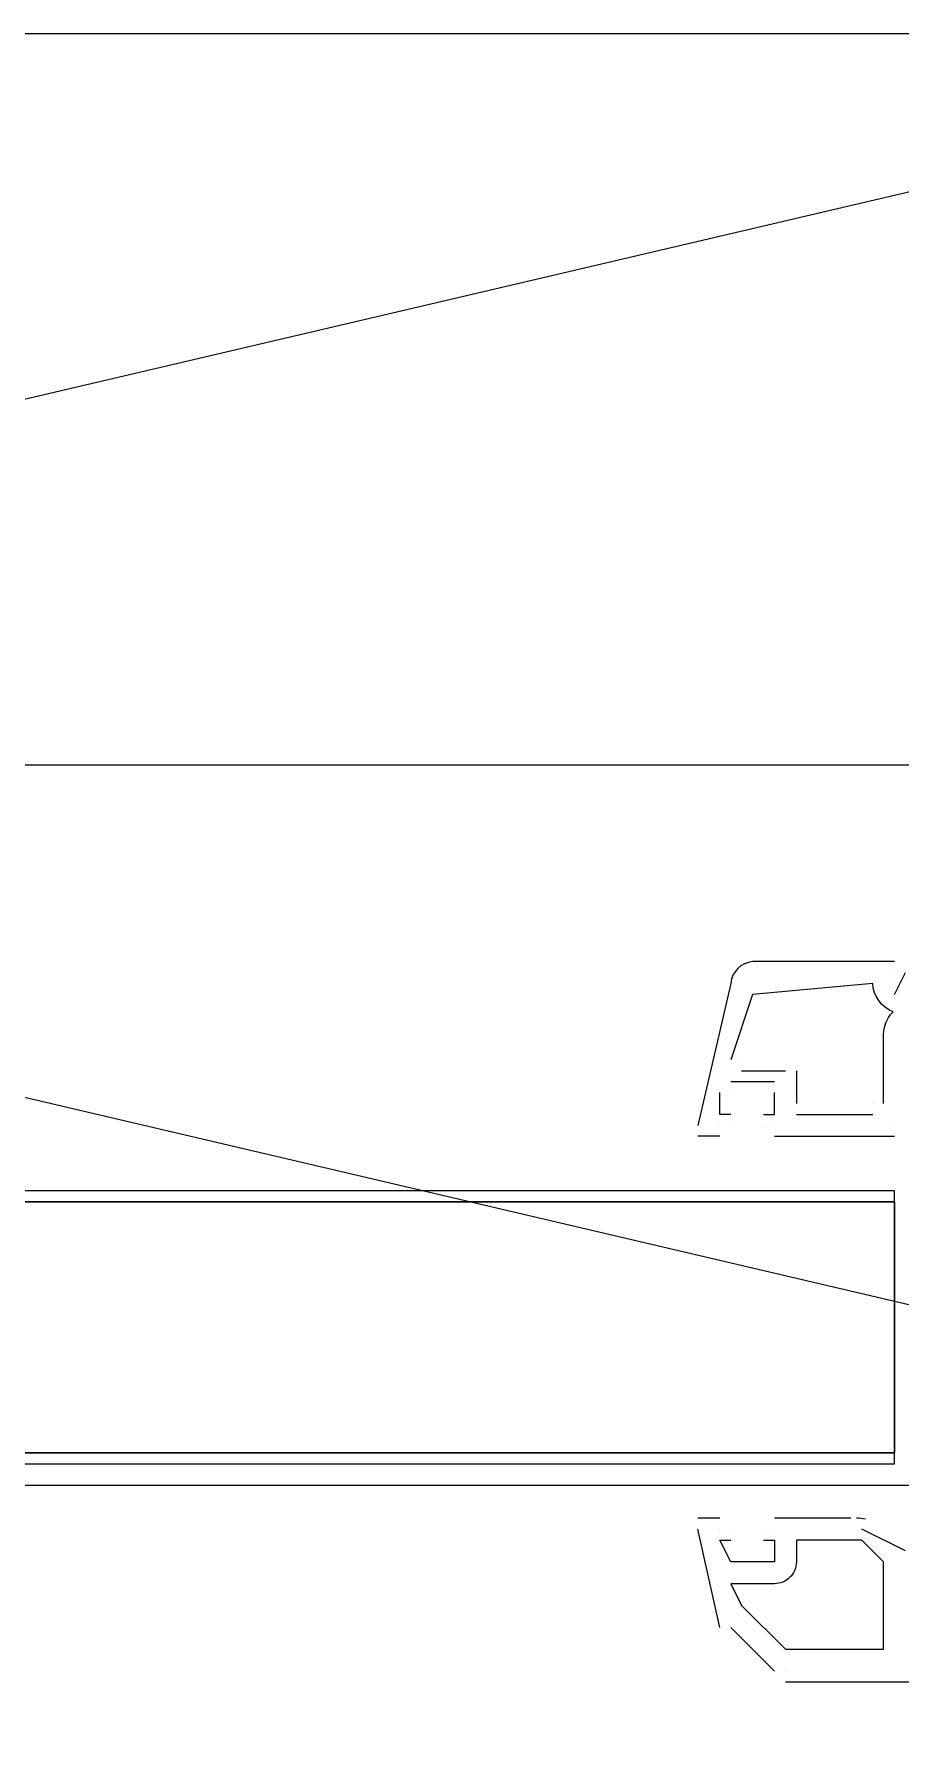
# Model space of a CAD drawing. Header units: millimetres. Extents: x 906 to 41302, y 848 to 28850.
# Drawn here: x 30395.6 to 30479.5, y 20567.1 to 20731.7 of the extents above; entities that cross this region are included whole.
import ezdxf

# ---------------------------------------------------------------- set-up
doc = ezdxf.new("R2010")
doc.units = ezdxf.units.MM
doc.layers.add('PDF_X-단위세대$및$주동평면도$A-DOOR', color=7, linetype='Continuous')
doc.layers.add('PDF_X-단위세대$및$주동평면도$A-ST-AXIS-CEN', color=7, linetype='Continuous')

msp = doc.modelspace()

# ---------------------------------------------------------------- linework, layer by layer
at = {"layer": 'PDF_X-단위세대$및$주동평면도$A-DOOR', "lineweight": 5}
for points in [[(30545.64, 20731.7), (29955.09, 20731.7), (30555.16, 20590.95), (29945.56, 20590.95)], [(30478.96, 20619.52), (30021.76, 20619.52), (30021.76, 20618.46), (30478.96, 20618.46)], [(30021.76, 20618.46), (30478.96, 20618.46), (30478.96, 20594.12), (30021.76, 20594.12)], [(30478.96, 20618.46), (30021.76, 20618.46), (30021.76, 20594.12), (30478.96, 20594.12)], [(30478.96, 20594.12), (30021.76, 20594.12), (30021.76, 20593.06), (30478.96, 20593.06)]]:
    msp.add_lwpolyline(points, close=True, dxfattribs=at)
for points in [[(30478.96, 20641.75), (30465.2, 20641.75, 0.363981), (30463.09, 20639.63), (30459.91, 20625.87)], [(30477.9, 20627.99), (30477.9, 20634.34, -0.217441), (30478.81, 20636.87, -0.290021), (30476.84, 20639.63), (30465.2, 20638.57), (30463.09, 20632.22)], [(30563.1, 19961.52, -0.377888), (29938.15, 20587.77), (29939.21, 20587.77)]]:
    msp.add_lwpolyline(points, format="xyb", dxfattribs=at)
for points in [[(30478.96, 20638.57), (30480.02, 20640.69)], [(30478.96, 20640.69), (30478.96, 20640.69)], [(30465.2, 20638.57), (30465.2, 20638.57)], [(30476.84, 20638.57), (30476.84, 20638.57)], [(30464.14, 20632.22), (30464.14, 20632.22)], [(30464.14, 20631.16), (30468.38, 20631.16)], [(30468.38, 20631.16), (30468.38, 20631.16)], [(30469.44, 20631.16), (30469.44, 20627.99)], [(30463.09, 20626.93), (30462.03, 20626.93), (30462.03, 20629.05)], [(30467.32, 20630.1), (30463.09, 20630.1)], [(30463.09, 20629.05), (30463.09, 20629.05)], [(30466.26, 20626.93), (30467.32, 20626.93), (30467.32, 20629.05)], [(30467.32, 20629.05), (30467.32, 20629.05)], [(30469.44, 20627.99), (30469.44, 20627.99)], [(30476.84, 20627.99), (30476.84, 20627.99)], [(30462.03, 20626.93), (30462.03, 20626.93)], [(30462.03, 20625.87), (30462.03, 20625.87)], [(30463.09, 20625.87), (30463.09, 20625.87)], [(30466.26, 20625.87), (30466.26, 20625.87)], [(30467.32, 20626.93), (30467.32, 20626.93)], [(30467.32, 20625.87), (30467.32, 20625.87)], [(30469.44, 20626.93), (30476.84, 20626.93)], [(30478.96, 20625.87), (30478.96, 20625.87)], [(30462.03, 20624.81), (30459.91, 20624.81)], [(30467.32, 20624.81), (30478.96, 20624.81)], [(30462.03, 20587.77), (30459.91, 20587.77)], [(30459.91, 20587.77), (30459.91, 20587.77)], [(30462.03, 20577.19), (30459.91, 20586.71)], [(30459.91, 20586.71), (30459.91, 20586.71)], [(30462.03, 20587.77), (30462.03, 20587.77)], [(30462.03, 20586.71), (30462.03, 20586.71)], [(30463.09, 20586.71), (30463.09, 20586.71)], [(30463.09, 20586.71), (30463.09, 20586.71)], [(30466.26, 20586.71), (30466.26, 20586.71)], [(30466.26, 20586.71), (30466.26, 20586.71)], [(30474.73, 20587.77), (30467.32, 20587.77)], [(30467.32, 20587.77), (30467.32, 20587.77)], [(30467.32, 20586.71), (30467.32, 20586.71)], [(30474.73, 20587.77), (30474.73, 20587.77)], [(30480.02, 20584.6), (30475.79, 20586.71)], [(30475.79, 20586.71), (30475.79, 20586.71)], [(30466.26, 20585.65), (30467.32, 20585.65), (30467.32, 20583.54), (30463.09, 20583.54), (30462.03, 20585.65), (30463.09, 20585.65)], [(30462.03, 20585.65), (30462.03, 20585.65)], [(30463.09, 20585.65), (30463.09, 20585.65)], [(30466.26, 20585.65), (30466.26, 20585.65)], [(30467.32, 20585.65), (30467.32, 20585.65)], [(30469.44, 20585.65), (30469.44, 20585.65)], [(30475.79, 20585.65), (30475.79, 20585.65)], [(30463.09, 20583.54), (30463.09, 20583.54)], [(30467.32, 20583.54), (30467.32, 20583.54)], [(30469.44, 20583.54), (30469.44, 20583.54)], [(30477.9, 20583.54), (30477.9, 20583.54)], [(30463.09, 20581.42), (30463.09, 20581.42)], [(30467.32, 20581.42), (30467.32, 20581.42)], [(30464.14, 20579.3), (30464.14, 20579.3)], [(30462.03, 20577.19), (30462.03, 20577.19)], [(30467.32, 20572.95), (30463.09, 20577.19)], [(30463.09, 20577.19), (30463.09, 20577.19)], [(30468.38, 20575.07), (30468.38, 20575.07)], [(30477.9, 20575.07), (30477.9, 20575.07)], [(30467.32, 20572.95), (30467.32, 20572.95)], [(30468.38, 20572.95), (30468.38, 20572.95)], [(30468.38, 20571.9), (30555.16, 20571.9)], [(30468.38, 20571.9), (30468.38, 20571.9)]]:
    msp.add_lwpolyline(points, dxfattribs=at)
msp.add_lwpolyline([(30467.32, 20581.42), (30463.09, 20581.42), (30464.14, 20579.3), (30468.38, 20575.07), (30477.9, 20575.07), (30477.9, 20583.54), (30475.79, 20585.65), (30469.44, 20585.65), (30469.44, 20583.54, -0.414215)], format="xyb", close=True, dxfattribs=at)
msp.add_arc((30475.26, 20583.01), 4.76, 79.3917, 90.0004, dxfattribs=at)
at = {"layer": 'PDF_X-단위세대$및$주동평면도$A-ST-AXIS-CEN', "lineweight": 5}
msp.add_lwpolyline([(30925.58, 20660.8), (29160.28, 20660.8)], dxfattribs=at)

doc.saveas('drawing.dxf')
